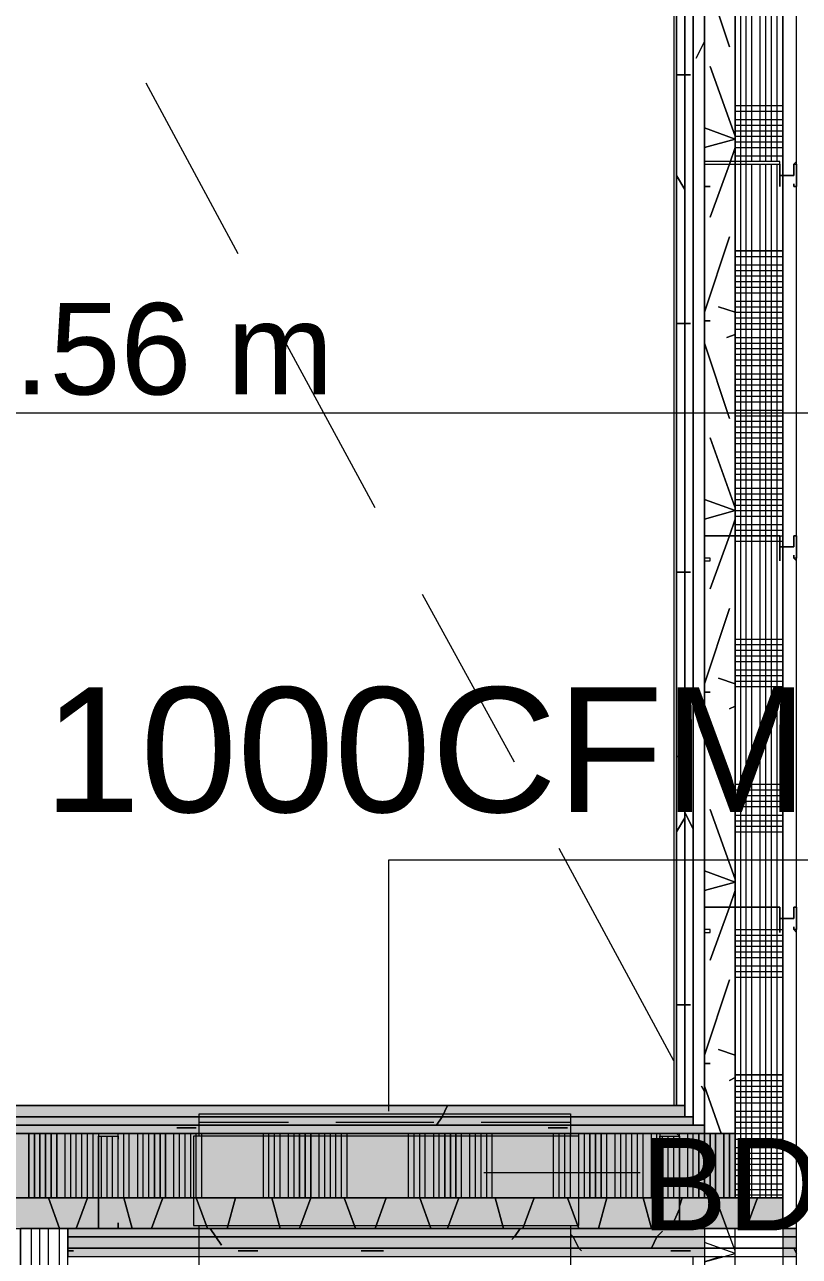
# Model space of a CAD drawing. Header units: metres. Extents: x -2 to 237, y -8 to 52.
# Drawn here: x 31.493 to 32.766, y 24.868 to 26.891 of the extents above; entities that cross this region are included whole.
import ezdxf

# ---------------------------------------------------------------- set-up
doc = ezdxf.new("R2010")
doc.units = ezdxf.units.M
doc.layers.add('HVAC - Ductos', color=5, linetype='Continuous', lineweight=0)
doc.layers.add('PDF2_Text', color=7, linetype='Continuous', lineweight=0)
doc.layers.add('PDF2_Geometry', color=7, linetype='Continuous', lineweight=0, true_color=0xaaaaaa)
doc.layers.add('PDF2_Solid Fills', color=7, linetype='Continuous', lineweight=0, true_color=0xffffff)
doc.styles.add('PDF Helvetica', font='')
doc.styles.get('PDF Helvetica').set_extended_font_data('Helvetica')

msp = doc.modelspace()

# ---------------------------------------------------------------- hatches: boundary and pattern name
at = {"layer": 'PDF2_Solid Fills', "lineweight": 0, "transparency": 33554559}
h = msp.add_hatch(color=256, dxfattribs=at)
h.paths.add_polyline_path([(30.1287, 25.0977), (30.1287, 25.1161), (29.3811, 25.1161), (29.3811, 25.0977)])
h.paths.add_polyline_path([(30.6652, 25.1161), (30.6652, 25.0977), (32.5777, 25.0977), (32.5777, 25.1161)])
h = msp.add_hatch(color=256, dxfattribs=at)
h.paths.add_polyline_path([(30.1287, 25.0977), (30.1287, 25.1161), (29.3811, 25.1161), (29.3811, 25.0977)])
h.paths.add_polyline_path([(30.6652, 25.1161), (30.6652, 25.0977), (32.5777, 25.0977), (32.5777, 25.1161)])
h = msp.add_hatch(color=256, dxfattribs=at)
h.paths.add_polyline_path([(30.1287, 25.0701), (30.1287, 25.0839), (29.349, 25.0839), (29.349, 25.0701)])
h.paths.add_polyline_path([(30.6652, 25.0839), (30.6652, 25.0701), (32.6098, 25.0701), (32.6098, 25.0839)])
h = msp.add_hatch(color=256, dxfattribs=at)
h.paths.add_polyline_path([(30.1287, 25.0701), (30.1287, 25.0839), (29.349, 25.0839), (29.349, 25.0701)])
h.paths.add_polyline_path([(30.6652, 25.0839), (30.6652, 25.0701), (32.6098, 25.0701), (32.6098, 25.0839)])
h = msp.add_hatch(color=256, dxfattribs=at)
h.paths.add_polyline_path([(30.1287, 25.0839), (30.1287, 25.0977), (29.3628, 25.0977), (29.3628, 25.0839)])
h.paths.add_polyline_path([(30.6652, 25.0977), (30.6652, 25.0839), (32.5915, 25.0839), (32.5915, 25.0977)])
h = msp.add_hatch(color=256, dxfattribs=at)
h.paths.add_polyline_path([(30.1287, 25.0839), (30.1287, 25.0977), (29.3628, 25.0977), (29.3628, 25.0839)])
h.paths.add_polyline_path([(30.6652, 25.0977), (30.6652, 25.0839), (32.5915, 25.0839), (32.5915, 25.0977)])
h = msp.add_hatch(color=256, dxfattribs=at)
h.paths.add_polyline_path([(30.1287, 24.9647), (30.1287, 25.0701), (29.3306, 25.0701), (29.3306, 24.9647)])
h.paths.add_polyline_path([(30.6652, 24.9647), (32.6602, 24.9647), (32.6602, 25.0701), (30.6652, 25.0701)])
h = msp.add_hatch(color=256, dxfattribs=at)
h.paths.add_polyline_path([(30.1287, 24.9647), (30.1287, 25.0701), (29.3306, 25.0701), (29.3306, 24.9647)])
h.paths.add_polyline_path([(30.6652, 24.9647), (32.6602, 24.9647), (32.6602, 25.0701), (30.6652, 25.0701)])
h = msp.add_hatch(color=256, dxfattribs=at)
h.paths.add_polyline_path([(30.1287, 24.9142), (30.1287, 24.9647), (29.2848, 24.9647), (29.2848, 24.9142)])
h.paths.add_polyline_path([(30.6652, 24.9142), (32.7382, 24.9142), (32.7382, 24.9647), (30.6652, 24.9647)])
h = msp.add_hatch(color=256, dxfattribs=at)
h.paths.add_polyline_path([(30.1287, 24.9142), (30.1287, 24.9647), (29.2848, 24.9647), (29.2848, 24.9142)])
h.paths.add_polyline_path([(30.6652, 24.9142), (32.7382, 24.9142), (32.7382, 24.9647), (30.6652, 24.9647)])
h = msp.add_hatch(color=256, dxfattribs=at)
h.paths.add_polyline_path([(30.1287, 24.9005), (30.1287, 24.9142), (29.2389, 24.9142), (29.2389, 24.9005)])
h.paths.add_polyline_path([(32.7612, 24.9005), (32.7612, 24.9142), (32.7383, 24.9142), (32.7383, 24.9005)])
h.paths.add_polyline_path([(32.6098, 24.9005), (32.6098, 24.9142), (31.5642, 24.9142), (31.5642, 24.9005)])
h.paths.add_polyline_path([(31.4357, 24.9005), (31.4357, 24.9142), (30.6652, 24.9142), (30.6652, 24.9005)])
h = msp.add_hatch(color=256, dxfattribs=at)
h.paths.add_polyline_path([(30.1287, 24.8822), (30.1287, 24.9005), (29.2389, 24.9005), (29.2389, 24.8822)])
h.paths.add_polyline_path([(32.7383, 24.9005), (32.7383, 24.8822), (32.7612, 24.8822), (32.7612, 24.9005)])
h.paths.add_polyline_path([(31.5642, 24.9005), (31.5642, 24.8822), (32.6098, 24.8822), (32.6098, 24.9005)])
h.paths.add_polyline_path([(30.6652, 24.9005), (30.6652, 24.8822), (31.4357, 24.8822), (31.4357, 24.9005)])
h = msp.add_hatch(color=256, dxfattribs=at)
h.paths.add_polyline_path([(30.1287, 24.8684), (30.1287, 24.8821), (29.2389, 24.8821), (29.2389, 24.8684)])
h.paths.add_polyline_path([(32.7383, 24.8821), (32.7383, 24.8684), (32.7612, 24.8684), (32.7612, 24.8821)])
h.paths.add_polyline_path([(31.5642, 24.8821), (31.5642, 24.8684), (32.6098, 24.8684), (32.6098, 24.8821)])
h.paths.add_polyline_path([(30.6652, 24.8821), (30.6652, 24.8684), (31.4357, 24.8684), (31.4357, 24.8821)])

# ---------------------------------------------------------------- linework, layer by layer
at = {"layer": 'HVAC - Ductos', "lineweight": 0}
for points in [[(30.1607, 26.2534), (32.9583, 26.2534), (34.7195, 26.2534)], [(32.0915, 25.1069), (32.0915, 25.5196), (32.9629, 25.5196)], [(32.3897, 25.0701), (31.7797, 25.0701), (31.7797, 25.1023), (32.3897, 25.1023), (32.3897, 25.0701), (32.3897, 25.0656), (31.7797, 25.0656), (31.7797, 25.0701)], [(31.7797, 25.0885), (31.9264, 25.0885)], [(32.0044, 25.0885), (32.165, 25.0885)], [(32.2429, 25.0885), (32.3897, 25.0885)], [(32.2475, 25.006), (32.5043, 25.006)]]:
    msp.add_lwpolyline(points, dxfattribs=at)
for points in [[(31.7705, 24.9188), (32.4034, 24.9188), (32.4034, 25.0656), (31.7705, 25.0656)], [(32.3897, 24.9188), (32.3897, 24.6712), (31.7797, 24.6712), (31.7797, 24.9188)]]:
    msp.add_lwpolyline(points, close=True, dxfattribs=at)
at = {"layer": 'PDF2_Geometry', "lineweight": 0}
for points in [[(32.6603, 24.2584), (32.6603, 24.8684), (32.6603, 24.9142), (32.7383, 24.9142), (32.7612, 24.9142), (32.7383, 24.9142), (32.7383, 24.9647), (32.7383, 25.1161), (32.7383, 33.3209), (32.7383, 33.4218), (32.7383, 33.5227), (32.7612, 33.5227), (32.7383, 33.5227), (29.1793, 33.5227), (29.1793, 33.4218), (29.1793, 33.3209), (29.1793, 24.9142)], [(32.6098, 33.3713), (32.6098, 25.0701), (32.6603, 25.0701), (32.6603, 25.4417), (32.6603, 26.0516), (32.6603, 26.6616), (32.6603, 27.2715), (32.6603, 26.6616), (32.6603, 26.0516), (32.6603, 25.4417), (32.6603, 24.9647), (32.7383, 24.9647), (32.7383, 33.4218)], [(31.4174, 24.8684), (31.4174, 23.5521), (31.4357, 23.5521), (31.4357, 24.8684), (31.4357, 24.8821), (31.4357, 24.9005), (31.4357, 24.9142), (30.6652, 24.9142), (30.6652, 24.9647), (30.6652, 25.0701), (32.6098, 25.0701), (32.6603, 25.0701), (32.6098, 25.0701), (32.6098, 25.0839), (32.6098, 25.1161), (32.6098, 33.3209), (32.6098, 33.353), (32.6098, 33.3713), (32.1466, 33.3713)], [(32.5915, 33.3209), (32.5915, 25.1161), (32.5915, 25.0977), (32.5915, 25.0839), (30.6652, 25.0839), (30.6652, 25.0701), (30.1287, 25.0701), (30.1287, 25.0839), (30.6652, 25.0839), (30.6652, 25.0977), (30.1287, 25.0977), (29.3811, 25.0977), (29.3628, 25.0977), (29.3628, 33.3209)], [(32.0961, 33.3209), (30.5323, 33.3209), (29.3811, 33.3209), (29.3811, 25.1161), (30.1287, 25.1161), (30.1287, 24.8684), (30.6652, 24.8684), (30.6652, 25.1161), (32.564, 25.1161), (32.564, 33.3209), (29.3811, 33.3209), (30.5323, 33.3209), (29.3811, 33.3209), (30.5323, 33.3209), (29.4819, 33.3209), (30.5323, 33.3209), (30.5323, 33.3163), (30.5323, 33.3209)], [(32.5594, 33.3209), (32.5594, 25.1161), (30.6652, 25.1161), (30.6652, 24.8684), (31.4036, 24.8684), (31.4036, 23.5521), (31.4036, 23.3686), (35.6322, 23.3686)], [(32.5777, 33.3209), (32.5777, 25.1161), (32.5777, 25.0977), (30.6652, 25.0977), (30.6652, 25.1161)], [(32.7795, 23.5521), (32.7612, 23.5521), (32.7612, 24.8684), (32.7612, 24.9142), (32.7612, 25.1161), (32.7612, 33.3209)], [(32.7383, 24.8821), (32.7383, 24.8684), (32.7383, 23.5521), (32.7383, 23.5292), (32.7795, 23.5292), (35.7789, 23.5292), (35.8065, 23.5292), (35.8065, 23.5521), (35.8065, 23.9649), (35.7789, 23.9649), (35.7789, 23.9465), (35.7789, 23.9328), (35.7789, 23.9465), (33.339, 23.9465), (33.339, 23.9649), (33.339, 24.1162), (33.339, 32.7292), (33.339, 32.8852), (33.339, 32.8989), (35.7789, 32.8989), (35.7789, 32.9173)], [(32.6603, 27.2715), (32.6603, 26.6616), (32.6603, 26.0516), (32.6603, 25.4417), (32.6603, 25.1161), (32.6603, 25.0701), (32.6603, 24.9647), (32.7383, 24.9647), (32.6603, 24.9647), (32.5686, 24.9647), (31.6146, 24.9647), (31.211, 24.9647), (30.6652, 24.9647), (30.1287, 24.9647), (29.9911, 24.9647), (29.3811, 24.9647), (29.3306, 24.9647), (29.2848, 24.9647), (29.2848, 24.9142), (29.2848, 24.9647), (29.2848, 25.593)], [(31.8439, 26.5148), (31.6925, 26.7946)], [(32.0687, 26.0975), (31.9173, 26.3773)], [(32.298, 25.6801), (32.1466, 25.9553)], [(32.5594, 25.1894), (32.3713, 25.538)], [(30.6652, 25.1161), (32.564, 25.1161), (30.6652, 25.1161)], [(31.4036, 23.5292), (31.4357, 23.5292), (31.4862, 23.5292), (31.4862, 23.5521), (31.4862, 23.6622), (31.4862, 24.2722), (31.4862, 24.8684), (31.4862, 24.9142), (31.5642, 24.9142), (32.6098, 24.9142), (32.6098, 24.9005), (32.6098, 24.8821), (32.6098, 24.8684), (32.6098, 23.5521), (32.5915, 23.5521), (32.5915, 24.8684)], [(31.4862, 24.9142), (31.5642, 24.9142), (31.5642, 24.9005), (31.5642, 24.8821), (31.5642, 24.8684), (31.587, 24.8684), (32.5777, 24.8684)], [(32.6098, 24.9005), (31.5642, 24.9005)], [(32.6603, 24.9142), (32.7383, 24.9142), (32.7383, 24.9005)], [(32.7612, 24.9005), (32.7383, 24.9005), (32.7383, 24.8821), (32.7612, 24.8821)], [(32.6098, 24.8821), (31.5642, 24.8821)]]:
    msp.add_lwpolyline(points, dxfattribs=at)
at = {"layer": 'PDF2_Geometry', "color": 254, "lineweight": 0, "true_color": 0xd4d4d4}
for points in [[(32.6695, 24.9647), (32.6695, 26.1617), (32.6695, 33.4218), (32.6695, 33.5227)], [(32.6786, 24.9647), (32.6786, 26.1617), (32.6786, 33.4218), (32.6786, 33.5227)], [(32.6878, 26.6662), (32.6878, 27.2715)], [(32.7015, 26.6662), (32.7015, 27.2715)], [(32.7107, 26.6662), (32.7107, 27.2715)], [(32.7199, 26.6662), (32.7199, 27.2715)], [(32.7291, 26.6662), (32.7291, 27.2715)], [(32.6603, 26.7579), (32.7383, 26.7579)], [(32.6603, 26.7487), (32.7383, 26.7487)], [(32.6603, 26.735), (32.7383, 26.735)], [(32.6603, 26.7258), (32.7383, 26.7258)], [(32.6603, 26.7167), (32.7383, 26.7167)], [(32.6603, 26.7075), (32.7383, 26.7075)], [(32.6603, 26.6983), (32.7383, 26.6983)], [(32.6603, 26.6891), (32.7383, 26.6891)], [(32.6603, 26.6753), (32.7383, 26.6753)], [(32.6878, 24.9647), (32.6878, 25.4417), (32.6878, 26.0516), (32.6878, 26.1617), (32.6878, 26.6616)], [(32.7015, 24.9647), (32.7015, 25.4417), (32.7015, 26.0516), (32.7015, 26.1617), (32.7015, 26.6616)], [(32.7107, 24.9647), (32.7107, 25.4417), (32.7107, 26.0516), (32.7107, 26.1617), (32.7107, 26.6616)], [(32.7199, 24.9647), (32.7199, 25.4417), (32.7199, 26.0516), (32.7199, 26.1617), (32.7199, 26.6616)], [(32.7291, 24.9647), (32.7291, 25.4417), (32.7291, 26.0516), (32.7291, 26.1617), (32.7291, 26.6616)], [(32.6603, 26.5102), (32.7383, 26.5102)], [(32.6603, 26.4965), (32.7383, 26.4965)], [(32.6603, 26.4873), (32.7383, 26.4873)], [(32.6603, 26.4782), (32.7383, 26.4782)], [(32.6603, 26.469), (32.7383, 26.469)], [(32.6603, 26.4598), (32.7383, 26.4598)], [(32.6603, 26.4506), (32.7383, 26.4506)], [(32.6603, 26.4369), (32.7383, 26.4369)], [(32.6603, 26.4277), (32.7383, 26.4277)], [(32.6603, 26.4185), (32.7383, 26.4185)], [(32.6603, 26.4094), (32.7383, 26.4094)], [(32.6603, 26.4002), (32.7383, 26.4002)], [(32.6603, 26.3911), (32.7383, 26.3911)], [(32.6603, 26.3773), (32.7383, 26.3773)], [(32.6603, 26.3681), (32.7383, 26.3681)], [(32.6603, 26.3589), (32.7383, 26.3589)], [(32.6603, 26.3497), (32.7383, 26.3497)], [(32.6603, 26.3405), (32.7383, 26.3405)], [(32.6603, 26.3314), (32.7383, 26.3314)], [(32.6603, 26.3176), (32.7383, 26.3176)], [(32.6603, 26.3085), (32.7383, 26.3085)], [(32.6603, 26.2993), (32.7383, 26.2993)], [(32.6603, 26.2901), (32.7383, 26.2901)], [(32.6603, 26.281), (32.7383, 26.281)], [(32.6603, 26.2718), (32.7383, 26.2718)], [(32.6603, 26.258), (32.7383, 26.258)], [(32.6603, 26.2488), (32.7383, 26.2488)], [(32.6603, 26.2397), (32.7383, 26.2397)], [(32.6603, 26.2305), (32.7383, 26.2305)], [(32.6603, 26.2213), (32.7383, 26.2213)], [(32.6603, 26.2122), (32.7383, 26.2122)], [(32.6603, 26.203), (32.7383, 26.203)], [(32.6603, 26.1892), (32.7383, 26.1892)], [(32.6603, 26.18), (32.7383, 26.18)], [(32.6603, 26.1708), (32.7383, 26.1708)], [(32.6603, 26.1617), (32.7383, 26.1617)], [(32.6603, 26.1525), (32.7383, 26.1525)], [(32.6603, 26.1434), (32.7383, 26.1434)], [(32.6603, 26.1296), (32.7383, 26.1296)], [(32.6603, 26.1204), (32.7383, 26.1204)], [(32.6603, 26.1113), (32.7383, 26.1113)], [(32.6603, 26.1021), (32.7383, 26.1021)], [(32.6603, 26.0929), (32.7383, 26.0929)], [(32.6603, 26.0837), (32.7383, 26.0837)], [(32.6603, 26.07), (32.7383, 26.07)], [(32.6603, 26.0608), (32.7383, 26.0608)], [(32.6603, 26.0516), (32.7383, 26.0516)], [(32.6603, 26.0425), (32.7383, 26.0425)], [(32.6603, 25.882), (32.7383, 25.882)], [(32.6603, 25.8728), (32.7383, 25.8728)], [(32.6603, 25.8636), (32.7383, 25.8636)], [(32.6603, 25.8544), (32.7383, 25.8544)], [(32.6603, 25.8452), (32.7383, 25.8452)], [(32.6603, 25.8315), (32.7383, 25.8315)], [(32.6603, 25.8223), (32.7383, 25.8223)], [(32.6603, 25.8131), (32.7383, 25.8131)], [(32.6603, 25.804), (32.7383, 25.804)], [(32.6603, 25.6435), (32.7383, 25.6435)], [(32.6603, 25.6343), (32.7383, 25.6343)], [(32.6603, 25.6251), (32.7383, 25.6251)], [(32.6603, 25.616), (32.7383, 25.616)], [(32.6603, 25.6068), (32.7383, 25.6068)], [(32.6603, 25.593), (32.7383, 25.593)], [(32.6603, 25.5838), (32.7383, 25.5838)], [(32.6603, 25.5746), (32.7383, 25.5746)], [(32.6603, 25.5655), (32.7383, 25.5655)], [(32.6603, 25.4049), (32.7383, 25.4049)], [(32.6603, 25.3958), (32.7383, 25.3958)], [(32.6603, 25.3866), (32.7383, 25.3866)], [(32.6603, 25.3775), (32.7383, 25.3775)], [(32.6603, 25.3683), (32.7383, 25.3683)], [(32.6603, 25.3591), (32.7383, 25.3591)], [(32.6603, 25.3453), (32.7383, 25.3453)], [(32.6603, 25.3362), (32.7383, 25.3362)], [(32.6603, 25.327), (32.7383, 25.327)], [(32.6603, 25.1573), (32.7383, 25.1573)], [(32.6603, 25.1481), (32.7383, 25.1481)], [(32.6603, 25.139), (32.7383, 25.139)], [(32.6603, 25.1298), (32.7383, 25.1298)], [(32.6603, 25.1206), (32.7383, 25.1206)], [(32.6603, 25.1069), (32.7383, 25.1069)], [(32.6603, 25.0977), (32.7383, 25.0977)], [(32.6603, 25.0885), (32.7383, 25.0885)], [(32.6603, 25.0793), (32.7383, 25.0793)], [(31.5596, 24.9647), (31.5596, 25.0701)], [(31.5687, 24.9647), (31.5687, 25.0701)], [(31.5779, 24.9647), (31.5779, 25.0701)], [(31.587, 24.9647), (31.587, 25.0701)], [(31.5962, 24.9647), (31.5962, 25.0701)], [(31.6054, 24.9647), (31.6054, 25.0701)], [(31.6192, 24.9647), (31.6192, 25.0656)], [(31.6284, 24.9647), (31.6284, 25.0656)], [(31.6376, 24.9647), (31.6376, 25.0656)], [(31.6467, 24.9647), (31.6467, 25.0701)], [(31.6559, 24.9647), (31.6559, 25.0701)], [(31.665, 24.9647), (31.665, 25.0701)], [(31.6788, 24.9647), (31.6788, 25.0701)], [(31.6879, 24.9647), (31.6879, 25.0701)], [(31.6971, 24.9647), (31.6971, 25.0701)], [(31.7384, 24.9647), (31.7384, 25.0701)], [(31.7476, 24.9647), (31.7476, 25.0701)], [(31.7567, 24.9647), (31.7567, 25.0701)], [(31.7659, 24.9647), (31.7659, 25.0701)], [(31.7751, 24.9647), (31.7751, 25.0701)], [(31.7843, 24.9647), (31.7843, 25.0701)], [(31.8852, 24.9647), (31.8852, 25.0701)], [(31.8944, 24.9647), (31.8944, 25.0701)], [(31.9036, 24.9647), (31.9036, 25.0701)], [(31.9127, 24.9647), (31.9127, 25.0701)], [(31.9264, 24.9647), (31.9264, 25.0701)], [(31.9356, 24.9647), (31.9356, 25.0701)], [(31.9769, 24.9647), (31.9769, 25.0701)], [(31.9861, 24.9647), (31.9861, 25.0701)], [(31.9953, 24.9647), (31.9953, 25.0701)], [(32.0044, 24.9647), (32.0044, 25.0701)], [(32.0136, 24.9647), (32.0136, 25.0701)], [(32.0228, 24.9647), (32.0228, 25.0701)], [(32.1237, 24.9647), (32.1237, 25.0701)], [(32.1328, 24.9647), (32.1328, 25.0701)], [(32.142, 24.9647), (32.142, 25.0701)], [(32.1512, 24.9647), (32.1512, 25.0701)], [(32.165, 24.9647), (32.165, 25.0701)], [(32.1741, 24.9647), (32.1741, 25.0701)], [(32.2108, 24.9647), (32.2108, 25.0701)], [(32.2246, 24.9647), (32.2246, 25.0701)], [(32.2337, 24.9647), (32.2337, 25.0701)], [(32.2429, 24.9647), (32.2429, 25.0701)], [(32.2521, 24.9647), (32.2521, 25.0701)], [(32.2612, 24.9647), (32.2612, 25.0701)], [(32.3621, 24.9647), (32.3621, 25.0701)], [(32.3713, 24.9647), (32.3713, 25.0701)], [(32.3805, 24.9647), (32.3805, 25.0701)], [(32.3897, 24.9647), (32.3897, 25.0701)], [(32.4034, 24.9647), (32.4034, 25.0701)], [(32.4126, 24.9647), (32.4126, 25.0701)], [(32.4218, 24.9647), (32.4218, 25.0701)], [(32.4493, 24.9647), (32.4493, 25.0701)], [(32.4631, 24.9647), (32.4631, 25.0701)], [(32.4722, 24.9647), (32.4722, 25.0701)], [(32.4814, 24.9647), (32.4814, 25.0701)], [(32.4906, 24.9647), (32.4906, 25.0701)], [(32.4998, 24.9647), (32.4998, 25.0701)], [(32.5089, 24.9647), (32.5089, 25.0701)], [(32.5226, 24.9647), (32.5226, 25.0701)], [(32.5318, 24.9647), (32.5318, 25.0701)], [(32.541, 24.9647), (32.541, 25.0656)], [(32.5502, 24.9647), (32.5502, 25.0656)], [(32.5594, 24.9647), (32.5594, 25.0656)], [(32.5686, 24.9647), (32.5686, 25.0701)], [(32.5823, 24.9647), (32.5823, 25.0701)], [(32.5915, 24.9647), (32.5915, 25.0701)], [(32.6006, 24.9647), (32.6006, 25.0701)], [(32.6603, 24.9647), (32.6603, 25.0701), (32.7383, 25.0701)], [(32.6603, 25.061), (32.7383, 25.061)], [(32.6603, 25.0472), (32.7383, 25.0472)], [(32.6603, 25.0381), (32.7383, 25.0381)], [(32.6603, 25.0289), (32.7383, 25.0289)], [(32.6603, 25.0197), (32.7383, 25.0197)], [(32.6603, 25.0106), (32.7383, 25.0106)], [(32.6603, 25.0014), (32.7383, 25.0014)], [(32.6603, 24.9876), (32.7383, 24.9876)], [(32.6603, 24.9784), (32.7383, 24.9784)], [(32.6603, 24.9693), (32.7383, 24.9693)]]:
    msp.add_lwpolyline(points, dxfattribs=at)
at = {"layer": 'PDF2_Geometry', "lineweight": 0}
for points in [[(32.7612, 24.9142), (32.7612, 33.385), (32.7612, 33.5227), (32.7383, 33.5227), (32.7383, 24.9142)], [(32.5915, 33.353), (32.5915, 25.0839), (32.6098, 25.0839), (32.6098, 33.353)], [(32.5777, 33.3392), (32.5777, 25.0977), (32.5915, 25.0977), (32.5915, 33.3392)], [(32.564, 33.3209), (32.5594, 33.3209), (32.5594, 25.1161), (32.564, 25.1161), (32.564, 33.3209), (32.564, 25.1161), (32.5777, 25.1161), (32.5777, 33.3209)], [(32.7337, 26.6249), (32.7337, 26.6433), (32.7566, 26.6433), (32.7566, 26.6616), (32.7612, 26.6616), (32.7612, 26.6249), (32.7566, 26.6249), (32.7566, 26.6295), (32.7566, 26.6249), (32.7612, 26.6249), (32.7612, 26.6616), (32.7612, 26.6662), (32.7566, 26.6616), (32.7566, 26.6433), (32.7337, 26.6433), (32.7337, 26.6616), (32.7337, 26.6662), (32.6098, 26.6662), (32.6098, 26.6616), (32.6098, 26.6249), (32.619, 26.6249), (32.6098, 26.6249), (32.6098, 26.6616), (32.7337, 26.6616)], [(32.7337, 26.0104), (32.7337, 26.0333), (32.7566, 26.0333), (32.7566, 26.0516), (32.7612, 26.0516), (32.7612, 26.0149), (32.7566, 26.0149), (32.7566, 26.0195), (32.7566, 26.0149), (32.7612, 26.0104), (32.7612, 26.0149), (32.7612, 26.0516), (32.7566, 26.0516), (32.7566, 26.0333), (32.7337, 26.0333), (32.7337, 26.0516), (32.6098, 26.0516), (32.6098, 26.0149), (32.6098, 26.0104), (32.619, 26.0104), (32.619, 26.0149), (32.6098, 26.0149), (32.6098, 26.0516), (32.7337, 26.0516)], [(32.7337, 25.4004), (32.7337, 25.4233), (32.7566, 25.4233), (32.7566, 25.4417), (32.7612, 25.4417), (32.7612, 25.4049), (32.7566, 25.4049), (32.7566, 25.4095), (32.7566, 25.4049), (32.7612, 25.4004), (32.7612, 25.4049), (32.7612, 25.4417), (32.7566, 25.4417), (32.7566, 25.4233), (32.7337, 25.4233), (32.7337, 25.4417), (32.6098, 25.4417), (32.6098, 25.4049), (32.6098, 25.4004), (32.619, 25.4004), (32.619, 25.4049), (32.6098, 25.4049), (32.6098, 25.4417), (32.7337, 25.4417)], [(30.6652, 25.1161), (30.6652, 25.0977), (32.5777, 25.0977), (32.5777, 25.1161)], [(30.6652, 25.0977), (30.6652, 25.0839), (32.5915, 25.0839), (32.5915, 25.0977)], [(30.6652, 25.0839), (30.6652, 25.0701), (32.6098, 25.0701), (32.6098, 25.0839)], [(30.6652, 25.0701), (30.6652, 24.9647), (31.211, 24.9647), (31.6146, 24.9647), (32.5686, 24.9647), (32.6603, 24.9647), (32.6603, 25.0701)], [(31.6467, 25.0701), (31.6146, 25.0701), (31.6146, 25.0656), (31.6146, 24.9188), (31.6146, 24.9142), (31.6467, 24.9142), (31.6467, 24.9234), (31.6467, 24.9142), (31.6146, 24.9142), (31.6146, 24.9188), (31.6146, 25.0656), (31.6467, 25.0656), (31.6467, 25.061)], [(32.5364, 24.9142), (32.564, 24.9142), (32.5686, 24.9142), (32.5686, 24.9188), (32.5686, 25.0656), (32.564, 25.0701), (32.5364, 25.0701), (32.5364, 25.061), (32.5364, 25.0656), (32.564, 25.0656), (32.5686, 25.0656), (32.5686, 24.9188), (32.564, 24.9142), (32.5364, 24.9142), (32.5364, 24.9234)], [(30.6652, 24.9647), (30.6652, 24.9142), (32.7383, 24.9142), (32.7383, 24.9647), (32.5686, 24.9647), (31.6146, 24.9647), (31.211, 24.9647)], [(31.5642, 23.5292), (31.5642, 24.9142), (31.4862, 24.9142), (31.4862, 24.2722), (31.4862, 23.6622), (31.4862, 23.5292)], [(32.7612, 24.9005), (32.7612, 24.9142), (31.5642, 24.9142), (31.5642, 24.9005)], [(32.7612, 24.8821), (32.7612, 24.9005), (31.5642, 24.9005), (31.5642, 24.8821)], [(32.7612, 24.8684), (32.7612, 24.8821), (31.5642, 24.8821), (31.5642, 24.8684)]]:
    msp.add_lwpolyline(points, close=True, dxfattribs=at)
at = {"layer": 'PDF2_Geometry', "color": 254, "lineweight": 0, "true_color": 0xdddddd}
for points in [[(32.6098, 26.9781), (32.6511, 26.8542)], [(32.619, 26.8221), (32.6603, 26.7075)], [(32.6603, 26.7029), (32.6098, 26.6891), (32.6603, 26.7029), (32.6098, 26.7212)], [(32.6603, 26.6891), (32.6511, 26.6616), (32.619, 26.5745), (32.6511, 26.6616)], [(32.6511, 26.5424), (32.6098, 26.4185)], [(32.6327, 26.4277), (32.6603, 26.4185)], [(32.619, 26.4048), (32.6098, 26.4048)], [(32.6603, 26.3819), (32.6465, 26.3773)], [(32.6098, 26.3681), (32.6511, 26.2442)], [(32.619, 26.2122), (32.6603, 26.0975)], [(32.6603, 26.0929), (32.6098, 26.0791), (32.6603, 26.0929), (32.6098, 26.1113)], [(32.6603, 26.0791), (32.6511, 26.0516), (32.619, 25.9645), (32.6511, 26.0516)], [(32.6511, 25.9324), (32.6098, 25.8086)], [(32.6327, 25.8177), (32.6603, 25.8086)], [(32.619, 25.7948), (32.6098, 25.7948)], [(32.6603, 25.7719), (32.6511, 25.7673)], [(32.6098, 25.7581), (32.6511, 25.6343)], [(32.619, 25.6022), (32.6603, 25.4875)], [(32.6603, 25.4829), (32.6098, 25.4692), (32.6603, 25.4829), (32.6098, 25.5012)], [(32.6603, 25.4692), (32.6511, 25.4417), (32.619, 25.3545), (32.6511, 25.4417)], [(32.6511, 25.3224), (32.6098, 25.1986)], [(32.6327, 25.2078), (32.6603, 25.1986)], [(32.619, 25.1849), (32.6098, 25.1849)], [(32.6603, 25.1619), (32.6511, 25.1573)], [(32.6098, 25.1481), (32.6373, 25.0701)], [(31.532, 24.9647), (31.5504, 24.9142)], [(31.5962, 24.9647), (31.5779, 24.9142)], [(31.6559, 24.9647), (31.6696, 24.9142)], [(31.7201, 24.9647), (31.7017, 24.9142)], [(31.7751, 24.9647), (31.7935, 24.9142)], [(31.8393, 24.9647), (31.8256, 24.9142)], [(31.899, 24.9647), (31.9127, 24.9142)], [(31.9631, 24.9647), (31.9448, 24.9142)], [(32.0182, 24.9647), (32.0365, 24.9142)], [(32.087, 24.9647), (32.0687, 24.9142)], [(32.142, 24.9647), (32.1604, 24.9142)], [(32.2062, 24.9647), (32.1879, 24.9142)], [(32.2658, 24.9647), (32.2796, 24.9142)], [(32.3301, 24.9647), (32.3117, 24.9142)], [(32.3851, 24.9647), (32.4034, 24.9142)], [(32.4493, 24.9647), (32.4355, 24.9142)], [(32.5089, 24.9647), (32.5226, 24.9142)], [(32.5732, 24.9647), (32.5686, 24.9509)], [(32.6969, 24.9647), (32.6786, 24.9142)], [(32.5686, 24.9464), (32.5548, 24.9142)]]:
    msp.add_lwpolyline(points, close=True, dxfattribs=at)
at = {"layer": 'PDF2_Geometry', "color": 254, "lineweight": 0, "true_color": 0xeaeaea}
for points in [[(32.596, 26.8359), (32.6098, 26.8634)], [(32.5869, 26.8084), (32.5777, 26.8084), (32.564, 26.8084), (32.5777, 26.8084)], [(32.564, 26.6433), (32.5777, 26.6203)], [(32.5869, 26.4002), (32.5777, 26.4002), (32.564, 26.4002), (32.5777, 26.4002)], [(32.5869, 25.992), (32.5777, 25.992), (32.564, 25.992), (32.5777, 25.992)], [(32.5869, 25.6893), (32.5777, 25.6893), (32.564, 25.6893), (32.5777, 25.6893)], [(32.5777, 25.5884), (32.5777, 25.593), (32.5777, 25.5884), (32.564, 25.5655)], [(32.5777, 25.5976), (32.5915, 25.57), (32.5777, 25.5976), (32.5777, 25.6022)], [(32.5869, 25.2812), (32.5777, 25.2812), (32.564, 25.2812), (32.5777, 25.2812)], [(32.6052, 25.1481), (32.6098, 25.139)], [(32.1787, 25.0977), (32.1879, 25.1161), (32.1787, 25.0977), (32.1695, 25.0839)], [(31.7751, 25.0793), (31.743, 25.0793)], [(32.3851, 25.0793), (32.3529, 25.0793)], [(31.7981, 24.9142), (31.8072, 24.9005), (31.8164, 24.8867), (31.8072, 24.9005)], [(32.298, 24.9005), (32.3071, 24.9142), (32.298, 24.9005), (32.2934, 24.8959)], [(32.3897, 24.9051), (32.3943, 24.9005), (32.4034, 24.8821), (32.408, 24.8776), (32.4034, 24.8821), (32.3943, 24.9005)], [(32.5318, 24.9005), (32.541, 24.9097), (32.5318, 24.9005), (32.5226, 24.8821)], [(31.5733, 24.8776), (31.5642, 24.8776)], [(31.876, 24.8776), (31.8439, 24.8776)], [(32.0824, 24.8776), (32.0457, 24.8776)], [(32.5869, 24.8776), (32.5548, 24.8776)], [(32.7566, 24.8821), (32.7612, 24.873)]]:
    msp.add_lwpolyline(points, close=True, dxfattribs=at)
at = {"layer": 'PDF2_Geometry', "color": 254, "lineweight": 0, "true_color": 0xd4d4d4}
for points in [[(32.7383, 26.5194), (32.6603, 26.5194)], [(32.7383, 25.1665), (32.6603, 25.1665)], [(31.4999, 25.0701), (31.4999, 24.9647)], [(31.5091, 25.0701), (31.5091, 24.9647)], [(31.5183, 25.0701), (31.5183, 24.9647)], [(31.5274, 25.0701), (31.5274, 24.9647)], [(31.5366, 25.0701), (31.5366, 24.9647)], [(31.5458, 25.0701), (31.5458, 24.9647)], [(31.7063, 25.0701), (31.7063, 24.9647)], [(31.7155, 25.0701), (31.7155, 24.9647)], [(31.7247, 25.0701), (31.7247, 24.9647)], [(31.9448, 25.0701), (31.9448, 24.9647)], [(31.954, 25.0701), (31.954, 24.9647)], [(31.9631, 25.0701), (31.9631, 24.9647)], [(32.1833, 25.0701), (32.1833, 24.9647)], [(32.1925, 25.0701), (32.1925, 24.9647)], [(32.2016, 25.0701), (32.2016, 24.9647)], [(32.4218, 25.0701), (32.4218, 24.9647)], [(32.4309, 25.0701), (32.4309, 24.9647)], [(32.4401, 25.0701), (32.4401, 24.9647)], [(32.6006, 25.0701), (32.6006, 24.9647)], [(32.6098, 25.0701), (32.6098, 24.9647)], [(32.619, 25.0701), (32.619, 24.9647)], [(32.6281, 25.0701), (32.6281, 24.9647)], [(32.6419, 25.0701), (32.6419, 24.9647)], [(32.6511, 25.0701), (32.6511, 24.9647)]]:
    msp.add_lwpolyline(points, close=True, dxfattribs=at)
at = {"layer": 'PDF2_Geometry', "color": 254, "lineweight": 0, "true_color": 0xdddddd}
for points in [[(32.6603, 24.8776), (32.6465, 24.9142), (32.6281, 24.9647), (32.6465, 24.9142)], [(32.6373, 24.8684), (32.6098, 24.8592), (32.6603, 24.873), (32.6098, 24.8913)]]:
    msp.add_lwpolyline(points, dxfattribs=at)
at = {"layer": 'PDF2_Geometry', "color": 254, "lineweight": 0, "true_color": 0xeaeaea}
for points in [[(31.5045, 23.4512), (31.5045, 23.5292), (31.5045, 24.9142)], [(31.5183, 23.4512), (31.5183, 23.5292), (31.5183, 23.6622), (31.5183, 24.2722), (31.5183, 24.9142)], [(31.532, 23.4512), (31.532, 23.5292), (31.532, 23.6622), (31.532, 24.2722), (31.532, 24.9142)], [(31.5504, 23.4512), (31.5504, 23.5292), (31.5504, 23.6622), (31.5504, 24.2722), (31.5504, 24.9142)]]:
    msp.add_lwpolyline(points, dxfattribs=at)

# ---------------------------------------------------------------- texts
at = {"layer": 'PDF2_Text', "lineweight": 0, "attachment_point": 4, "style": 'PDF Helvetica'}
for s, insert, char_height in [('2.56 m', (31.3589, 26.3576), 0.15017), ('1000CFM', (31.524, 25.6988), 0.20489), ('BD-24"x14"-24"x14"', (32.5055, 24.9869), 0.15205)]:
    msp.add_mtext(s, dxfattribs=dict(at, insert=insert, char_height=char_height))

doc.saveas('drawing.dxf')
